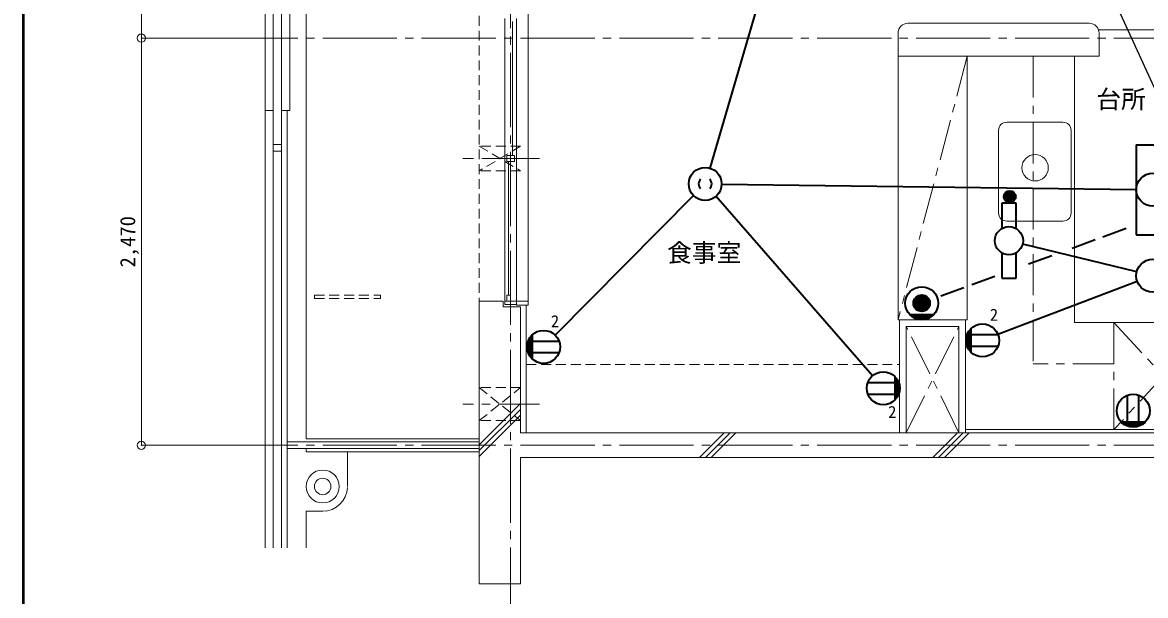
# Model space of a CAD drawing. Units: millimetres at full size, sheet at 1:50; details may follow other scales. Extents: x -9674 to 9699, y -6794 to 6791.
# Drawn here: x -9674 to -2861, y -3249 to 228 of the extents above; entities that cross this region are included whole.
import ezdxf
from ezdxf.enums import TextEntityAlignment as Align

# ---------------------------------------------------------------- set-up
doc = ezdxf.new("R2010")
doc.units = ezdxf.units.MM
doc.header["$LTSCALE"] = 50
doc.header["$PDMODE"] = 32
doc.header["$PDSIZE"] = 50
for name, pattern in [('CHAIN1', [8, 5, -1, 1, -1]), ('CHAIN2', [12, 9, -1, 1, -1]), ('DASHED1', [1.8, 1.2, -0.6]), ('DASHED3', [4, 3, -1])]:
    doc.linetypes.add(name, pattern=pattern)
for name, color, linetype, lineweight in [('0-0_図面枠', 7, 'Continuous', 9), ('1-0_芯', 134, 'CHAIN2', 9), ('1-1_躯体', 134, 'Continuous', 9), ('1-2_間仕切', 134, 'Continuous', 9), ('1-3_建具', 134, 'Continuous', 9), ('1-5_設備', 134, 'Continuous', 9), ('1-6_ﾊﾞﾙｺﾆｰ・階段', 134, 'Continuous', 9), ('1-7_その他', 134, 'DASHED1', 9), ('1-8_ハッチ', 134, 'Continuous', 9), ('1-B_寸法', 134, 'Continuous', 9), ('1-C_梁', 134, 'DASHED1', 9), ('2-0_芯', 2, 'Continuous', 35), ('2-E', 2, 'Continuous', 35), ('3-3', 1, 'Continuous', 25), ('3-E', 3, 'Continuous', 35)]:
    doc.layers.add(name, color=color, linetype=linetype, lineweight=lineweight)
doc.layers.add('1-A_文字', color=134, linetype='Continuous')
doc.styles.add('ＭＳ ゴシック', font='')
doc.styles.get('ＭＳ ゴシック').set_extended_font_data('MS Gothic')

msp = doc.modelspace()

# ---------------------------------------------------------------- linework, layer by layer
at = {"layer": '0-0_図面枠'}
for p, q in [((-9673.92, 6791.43), (-9673.92, -6793.93)), ((-9672.16, 6789.66), (-9672.16, -6792.16)), ((-9670.4, 6787.9), (-9670.4, -6790.4)), ((-9668.64, -6788.64), (-9668.64, 6786.14)), ((-9666.87, 6784.38), (-9666.87, -6786.88)), ((-9665.11, 6782.61), (-9665.11, -6785.11)), ((-9663.35, 6780.85), (-9663.35, -6783.35))]:
    msp.add_line(p, q, dxfattribs=at)
at = {"layer": '1-0_芯'}
for p, q in [((-6712.5, 4842.91), (-6712.5, -3587.09)), ((-8452.5, 132.91), (8157.5, 132.91)), ((-8452.5, -2337.09), (8157.5, -2337.09))]:
    msp.add_line(p, q, dxfattribs=at)
at = {"layer": '1-1_躯体'}
for p, q in [((-6757.5, -1497.09), (-6757.5, -1462.09)), ((-6652.5, -1497.09), (-6757.5, -1497.09)), ((-6652.5, -1497.09), (-6652.5, -2262.09)), ((6197.5, -2262.09), (-6652.5, -2262.09)), ((-6652.5, -2412.09), (-6652.5, -3177.09)), ((6197.5, -2412.09), (-6652.5, -2412.09)), ((-6902.5, -3177.09), (-6652.5, -3177.09))]:
    msp.add_line(p, q, dxfattribs=at)
msp.add_lwpolyline([(-6757.5, -1462.09), (-6902.5, -1462.09), (-6902.5, -3177.09)], dxfattribs=at)
at = {"layer": '1-2_間仕切'}
for p, q in [((-4352.5, -1577.09), (-3952.5, -1577.09)), ((-4352.5, -2262.09), (-4352.5, -1577.09)), ((-4312.5, -1617.09), (-3992.5, -1617.09)), ((-4312.5, -2262.09), (-4312.5, -1617.09)), ((-3992.5, -2262.09), (-3992.5, -1617.09)), ((-3952.5, -2262.09), (-3952.5, -1577.09))]:
    msp.add_line(p, q, dxfattribs=at)
at = {"layer": '1-3_建具'}
for p, q in [((-6605.5, 2967.91), (-6605.5, -1462.09)), ((-6747.5, -1447.09), (-6747.5, 252.91)), ((-6700.5, 232.91), (-6700.5, -579.59)), ((-6677.5, -1447.09), (-6677.5, 252.91)), ((-6850.98, -597.09), (-6574.02, -597.09)), ((-6736.5, -614.59), (-6736.5, -579.59)), ((-6712.5, -614.59), (-6712.5, -579.59)), ((-6688.5, -614.59), (-6736.5, -614.59)), ((-6724.5, -1427.09), (-6724.5, -614.59)), ((-6736.5, -1427.09), (-6712.5, -1427.09)), ((-6736.5, -1427.09), (-6736.5, -1462.09)), ((-6712.5, -1427.09), (-6712.5, -1462.09)), ((-6747.5, -1482.09), (-6747.5, -1447.09)), ((-6677.5, -1462.09), (-6747.5, -1462.09)), ((-6747.5, -1482.09), (-6677.5, -1482.09)), ((-6677.5, -1447.09), (-6677.5, -1462.09)), ((-6677.5, -1487.09), (-6677.5, -1462.09)), ((-6605.5, -1487.09), (-6677.5, -1487.09))]:
    msp.add_line(p, q, dxfattribs=at)
for points in [[(-6688.5, -614.59), (-6688.5, -579.59), (-6736.5, -579.59)], [(-6605.5, -1487.09), (-6605.5, -1462.09), (-6677.5, -1462.09)]]:
    msp.add_lwpolyline(points, dxfattribs=at)
at = {"layer": '1-5_設備'}
for p, q in [((-3202.5, 222.91), (-4302.5, 222.91)), ((-4362.5, 162.91), (-4362.5, -1577.09)), ((-3145.93, 182.91), (-2312.5, 182.91)), ((-3942.5, 22.91), (-3942.5, -1577.09)), ((-3292.5, 22.91), (-3292.5, -1592.09)), ((-3702.5, -377.09), (-3362.5, -377.09)), ((-3752.5, -427.09), (-3752.5, -927.09)), ((-3312.5, -927.09), (-3312.5, -427.09)), ((-3702.5, -977.09), (-3362.5, -977.09)), ((-4362.5, -1577.09), (-4352.5, -1577.09)), ((-3952.5, -1577.09), (-3942.5, -1577.09)), ((-2202.5, -1592.09), (-3292.5, -1592.09)), ((-2202.5, -2242.09), (-3952.5, -2242.09))]:
    msp.add_line(p, q, dxfattribs=at)
at = {"layer": '1-5_設備', "linetype": 'CHAIN1'}
for p, q in [((-3942.5, 22.91), (-4362.5, -1577.09)), ((-3542.5, 22.91), (-3542.5, -1842.09)), ((-3052.5, -2242.09), (-3052.5, -1592.09)), ((-3052.5, -1592.09), (-2452.5, -2242.09)), ((-2452.5, -1592.09), (-3052.5, -2242.09)), ((-3052.5, -1842.09), (-3542.5, -1842.09))]:
    msp.add_line(p, q, dxfattribs=at)
at = {"layer": '1-5_設備'}
msp.add_lwpolyline([(-3142.5, 162.91), (-3142.5, 22.91), (-4362.5, 22.91)], dxfattribs=at)
msp.add_circle((-3530.87, -653.71), 80, dxfattribs=at)
for centre, radius, start, end in [((-4302.5, 162.91), 60, 90, 180), ((-3202.5, 162.91), 60, 0, 90), ((-3702.5, -427.09), 50, 90, 180), ((-3362.5, -427.09), 50, 0, 90), ((-3702.5, -927.09), 50, 180, 270), ((-3362.5, -927.09), 50, 270, 0)]:
    msp.add_arc(centre, radius, start, end, dxfattribs=at)
at = {"layer": '1-6_ﾊﾞﾙｺﾆｰ・階段'}
for p, q in [((-8152.5, -2959.72), (-8152.5, 3792.91)), ((-8052.5, -307.09), (-8052.5, 3692.91)), ((-7952.5, -2297.09), (-7952.5, 3692.91)), ((-8202.5, -307.09), (-8152.5, -307.09)), ((-8102.5, -307.09), (-8052.5, -307.09)), ((-8067.5, -2959.72), (-8067.5, -307.09)), ((-8152.5, -512.09), (-8102.5, -512.09)), ((-8152.5, -552.09), (-8102.5, -552.09)), ((-6902.5, -2297.09), (-7952.5, -2297.09)), ((-6902.5, -2317.09), (-8067.5, -2317.09)), ((-6902.5, -2357.09), (-8067.5, -2357.09)), ((-7952.5, -2377.09), (-7952.5, -2357.09)), ((-6902.5, -2377.09), (-7952.5, -2377.09)), ((-7702.5, -2587.09), (-7702.5, -2377.09))]:
    msp.add_line(p, q, dxfattribs=at)
for points in [[(-8202.5, -2959.72), (-8202.5, 3842.91), (-6902.5, 3842.91)], [(-8102.5, -2959.72), (-8102.5, 3742.91), (-6902.5, 3742.91)], [(-7852.5, -2737.09), (-7952.5, -2737.09), (-7952.5, -2959.72)]]:
    msp.add_lwpolyline(points, dxfattribs=at)
for radius in [100, 50]:
    msp.add_circle((-7852.5, -2587.09), radius, dxfattribs=at)
msp.add_arc((-7852.5, -2587.09), 150, 270, 357.77329, dxfattribs=at)
at = {"layer": '1-7_その他'}
for p, q in [((-6652.5, -522.09), (-6902.5, -522.09)), ((-6902.5, -522.09), (-6652.5, -672.09)), ((-6652.5, -522.09), (-6902.5, -672.09)), ((-6652.5, -672.09), (-6902.5, -672.09)), ((-7902.5, -1427.09), (-7502.5, -1427.09)), ((-7902.5, -1447.09), (-7902.5, -1427.09)), ((-6652.5, -1987.09), (-6902.5, -1987.09)), ((-6902.5, -1987.09), (-6652.5, -2187.09)), ((-6902.5, -2187.09), (-6652.5, -1987.09)), ((-6652.5, -2187.09), (-6902.5, -2187.09))]:
    msp.add_line(p, q, dxfattribs=at)
at = {"layer": '1-7_その他', "linetype": 'CHAIN1'}
for p, q in [((-6537.5, -597.09), (-7002.5, -597.09)), ((-4312.5, -2262.09), (-3992.5, -1617.09)), ((-3992.5, -2262.09), (-4312.5, -1617.09)), ((-6537.5, -2087.09), (-7002.5, -2087.09))]:
    msp.add_line(p, q, dxfattribs=at)
at = {"layer": '1-7_その他'}
msp.add_lwpolyline([(-7902.5, -1447.09), (-7502.5, -1447.09), (-7502.5, -1427.09)], dxfattribs=at)
at = {"layer": '1-8_ハッチ'}
for p, q in [((-6617.5, -1487.09), (-6617.5, -2262.09)), ((-6902.5, -2334.28), (-6652.5, -2084.28)), ((-6902.5, -2369.63), (-6652.5, -2119.63)), ((-6902.5, -2404.99), (-6652.5, -2154.99)), ((-5566.1, -2412.09), (-5416.1, -2262.09)), ((-5530.74, -2412.09), (-5380.74, -2262.09)), ((-5495.39, -2412.09), (-5345.39, -2262.09)), ((-4151.88, -2412.09), (-4001.88, -2262.09)), ((-4116.53, -2412.09), (-3966.53, -2262.09)), ((-4081.17, -2412.09), (-3931.17, -2262.09))]:
    msp.add_line(p, q, dxfattribs=at)
at = {"layer": '1-B_寸法'}
for p, q in [((-8952.5, 1042.91), (-8952.5, 132.91)), ((-8952.5, 132.91), (-8952.5, -2337.09)), ((-8952.5, 132.91), (-8452.5, 132.91)), ((-8952.5, -2337.09), (-8452.5, -2337.09))]:
    msp.add_line(p, q, dxfattribs=at)
for p in [(-8952.5, 132.91), (-8952.5, -2337.09)]:
    msp.add_point(p, dxfattribs=at)
at = {"layer": '1-C_梁'}
for p, q in [((-6902.5, 2967.91), (-6902.5, -1462.09)), ((-6617.5, -1847.09), (-4352.5, -1847.09))]:
    msp.add_line(p, q, dxfattribs=at)
at = {"layer": '2-0_芯'}
for p, q in [((-4604.19, 2410.58), (-5504.23, -655.49)), ((-2917.43, -513.48), (-2717.44, -513.48)), ((-2917.43, -513.48), (-2917.43, -1059.45)), ((-5432.41, -752.72), (-2917.43, -785.17)), ((-3713.42, -850.39), (-3713.42, -807.18)), ((-3703.82, -859.24), (-3703.82, -798.32)), ((-3694.22, -863.49), (-3694.22, -794.08)), ((-3684.62, -864.79), (-3684.62, -792.78)), ((-3675.01, -863.49), (-3675.01, -794.08)), ((-3665.41, -859.24), (-3665.41, -798.32)), ((-3655.81, -850.39), (-3655.81, -807.18)), ((-5602.8, -822.44), (-6442.12, -1668.99)), ((-4517.69, -1915.94), (-5466.71, -826.82)), ((-2917.43, -1059.45), (-2717.44, -1059.45)), ((-2914.58, -1284.7), (-3606.22, -1116.17)), ((-2910.9, -1343.91), (-3756.33, -1665.37)), ((-3922.83, -1632.58), (-3922.83, -1769.26)), ((-3919.83, -1629.51), (-3919.83, -1772.34)), ((-6603.56, -1698.56), (-6603.56, -1781.49)), ((-6597.56, -1687.34), (-6597.56, -1792.7)), ((-6591.56, -1678.71), (-6591.56, -1801.33)), ((-6585.56, -1671.68), (-6585.56, -1808.36)), ((-6582.55, -1668.61), (-6582.55, -1811.44)), ((-3946.83, -1676.6), (-3946.83, -1725.24)), ((-3943.51, -1665.92), (-3756.12, -1665.92)), ((-3940.83, -1659.46), (-3940.83, -1742.39)), ((-3934.83, -1648.24), (-3934.83, -1753.6)), ((-3928.83, -1639.61), (-3928.83, -1762.23)), ((-6609.56, -1715.7), (-6609.56, -1764.34)), ((-6606.24, -1705.02), (-6418.84, -1705.02)), ((-3943.51, -1735.92), (-3756.12, -1735.92)), ((-6606.24, -1775.02), (-6418.84, -1775.02)), ((-4545.68, -1956.35), (-4358.29, -1956.35)), ((-4381.97, -1919.93), (-4381.97, -2062.76)), ((-4378.97, -1923.01), (-4378.97, -2059.69)), ((-4372.97, -1930.04), (-4372.97, -2052.66)), ((-4366.97, -1938.67), (-4366.97, -2044.03)), ((-4360.97, -1949.88), (-4360.97, -2032.81)), ((-4354.97, -1967.03), (-4354.97, -2015.67)), ((-4545.68, -2026.35), (-4358.29, -2026.35)), ((-2970.65, -2221.13), (-2970.65, -2033.73)), ((-2900.65, -2221.13), (-2900.65, -2033.73)), ((-2864.24, -2197.44), (-3007.07, -2197.44)), ((-2867.31, -2200.45), (-3003.99, -2200.45)), ((-2874.34, -2206.45), (-2996.96, -2206.45)), ((-2882.97, -2212.45), (-2988.33, -2212.45)), ((-2894.19, -2218.45), (-2977.12, -2218.45)), ((-2911.33, -2224.45), (-2959.97, -2224.45))]:
    msp.add_line(p, q, dxfattribs=at)
for centre, radius in [((-5532.4, -751.43), 100), ((-2817.43, -786.46), 100), ((-3684.62, -828.78), 36.01), ((-2817.43, -1308.37), 100), ((-3849.81, -1700.92), 100.02), ((-6512.54, -1740.02), 100.02), ((-4451.99, -1991.35), 100.02), ((-2935.65, -2127.43), 100.02)]:
    msp.add_circle(centre, radius, dxfattribs=at)
for centre, start, end in [((-5532.32, -751.43), 134.60828, 225.39175), ((-5532.48, -751.43), 314.60828, 45.39175)]:
    msp.add_arc(centre, 40.08, start, end, dxfattribs=at)
at = {"layer": '2-E'}
for p, q in [((-3646.55, -867.88), (-3732.06, -867.88)), ((-3732.06, -867.88), (-3732.06, -1021.87)), ((-3646.55, -1021.87), (-3646.55, -867.88)), ((-3732.06, -1169.99), (-3732.06, -1323.97)), ((-3646.55, -1323.97), (-3646.55, -1169.99)), ((-3732.06, -1323.97), (-3646.55, -1323.97))]:
    msp.add_line(p, q, dxfattribs=at)
msp.add_circle((-3689.31, -1095.93), 85.52, dxfattribs=at)
at = {"layer": '3-3'}
msp.add_line((-3639.85, 1641.79), (-2763.52, -262.77), dxfattribs=at)
at = {"layer": '3-E', "linetype": 'DASHED3'}
for p, q in [((-2978.08, -1022.77), (-3337.12, -1153.7)), ((-3430.29, -1187.67), (-3614.1, -1254.7)), ((-3774.57, -1313.21), (-4124.6, -1440.86))]:
    msp.add_line(p, q, dxfattribs=at)
at = {"layer": '3-E'}
for p, q in [((-4238.55, -1429.29), (-4238.55, -1520.94)), ((-4233.55, -1427.42), (-4233.55, -1522.81)), ((-4228.55, -1426.13), (-4228.55, -1524.11)), ((-4223.55, -1425.37), (-4223.55, -1524.87)), ((-4218.55, -1425.12), (-4218.55, -1525.12)), ((-4213.55, -1425.37), (-4213.55, -1524.87)), ((-4208.55, -1426.13), (-4208.55, -1524.11)), ((-4203.55, -1427.42), (-4203.55, -1522.81)), ((-4198.55, -1429.29), (-4198.55, -1520.94)), ((-4263.55, -1453.32), (-4263.55, -1496.91)), ((-4258.55, -1445.12), (-4258.55, -1505.12)), ((-4253.55, -1439.41), (-4253.55, -1510.82)), ((-4248.55, -1435.12), (-4248.55, -1515.12)), ((-4243.55, -1431.82), (-4243.55, -1518.42)), ((-4193.55, -1431.82), (-4193.55, -1518.42)), ((-4188.55, -1435.12), (-4188.55, -1515.12)), ((-4183.55, -1439.41), (-4183.55, -1510.82)), ((-4178.55, -1445.12), (-4178.55, -1505.12)), ((-4173.55, -1453.32), (-4173.55, -1496.91)), ((-4147.14, -1545.12), (-4289.97, -1545.12)), ((-4153.56, -1551.12), (-4283.54, -1551.12)), ((-4161.32, -1557.12), (-4275.79, -1557.12)), ((-4171.06, -1563.12), (-4266.05, -1563.12)), ((-4184.44, -1569.12), (-4252.67, -1569.12))]:
    msp.add_line(p, q, dxfattribs=at)
for radius in [100, 50]:
    msp.add_circle((-4218.55, -1475.12), radius, dxfattribs=at)

# ---------------------------------------------------------------- texts
at = {"layer": '1-A_文字', "style": 'ＭＳ ゴシック'}
for s, p in [('台所', (-3159.24, -325.48)), ('食事室', (-5763.54, -1257.32))]:
    msp.add_text(s, height=110, dxfattribs=at).set_placement(p, align=Align.BOTTOM_LEFT)
at = {"layer": '1-B_寸法', "style": 'ＭＳ ゴシック'}
msp.add_text('2,470', height=91.64, rotation=90, dxfattribs=at).set_placement((-8962.5, -1258.34), align=Align.BOTTOM_LEFT)
at = {"layer": '2-0_芯', "color": 7, "style": 'ＭＳ ゴシック'}
for p in [(-6467.97, -1642.98), (-3805.24, -1603.87), (-4422.11, -2193.4)]:
    msp.add_text('2', height=73.31, dxfattribs=at).set_placement(p, align=Align.BOTTOM_LEFT)

doc.saveas('drawing.dxf')
